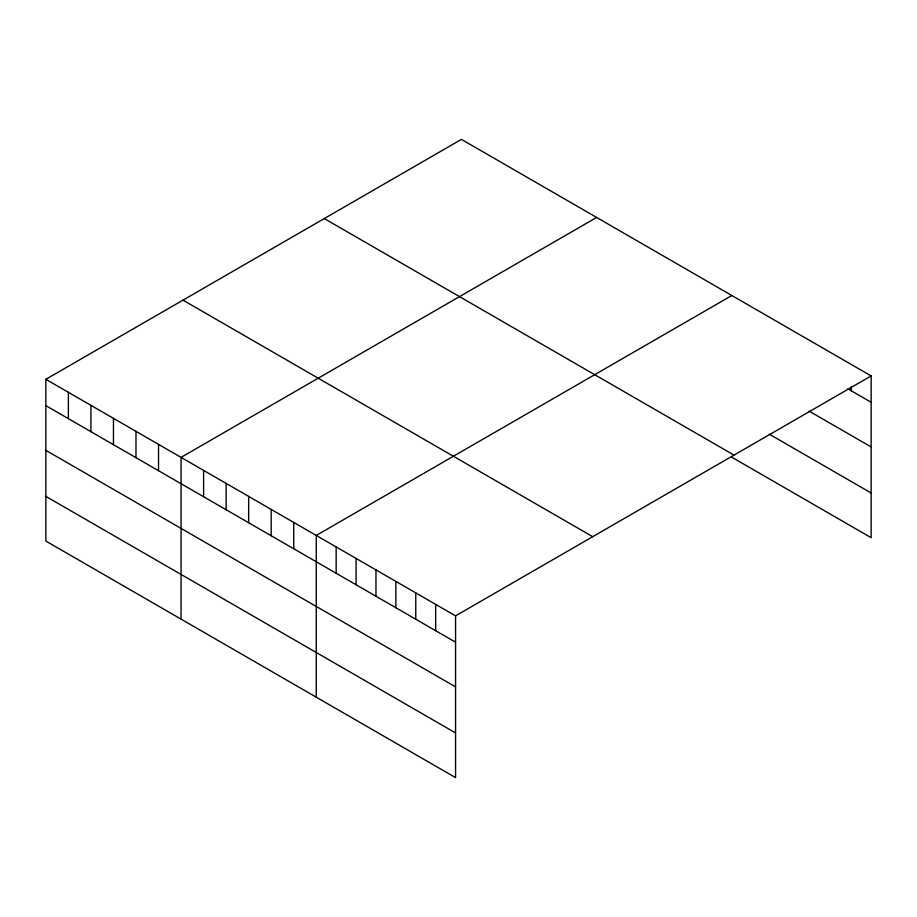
<?xml version="1.0" encoding="UTF-8"?>
<svg xmlns="http://www.w3.org/2000/svg" width="917" height="917" viewBox="0 0 917 917"><rect width="100%" height="100%" fill="white"/><g stroke="black" fill="none" stroke-linecap="round" stroke-linejoin="round"><path stroke-width="1.38" d="M45.85 379.317L455.566 615.869L455.566 777.616L45.85 541.064L45.85 379.317L461.434 139.384L871.15 375.936L871.15 537.683L731.846 457.251M596.635 217.444L181.062 457.377L181.062 619.124M731.846 295.503L316.262 535.436L316.262 697.184M455.566 615.869L871.15 375.936M847.732 388.739L871.15 402.265M809.103 411.125L871.15 446.946M769.306 434.188L871.15 492.991M324.286 218.567L734.013 455.107M182.987 300.146L592.714 536.686M45.85 405.646L455.566 642.198M45.85 450.339L455.566 686.879M45.85 496.372L455.566 732.924M851.251 386.619L851.251 390.768M435.667 604.383L435.667 630.701M415.768 592.886L415.768 619.216M395.869 581.401L395.869 607.73M375.97 569.915L375.97 596.233M356.071 558.419L356.071 584.748M336.161 546.933L336.161 573.263M293.727 522.426L293.727 548.756M271.191 509.416L271.191 535.746M248.656 496.406L248.656 522.736M226.121 483.397L226.121 509.726M203.597 470.387L203.597 496.716M158.526 444.367L158.526 470.696M135.991 431.357L135.991 457.686M113.456 418.347L113.456 444.676M90.921 405.337L90.921 431.666M68.385 392.327L68.385 418.656"/></g></svg>
